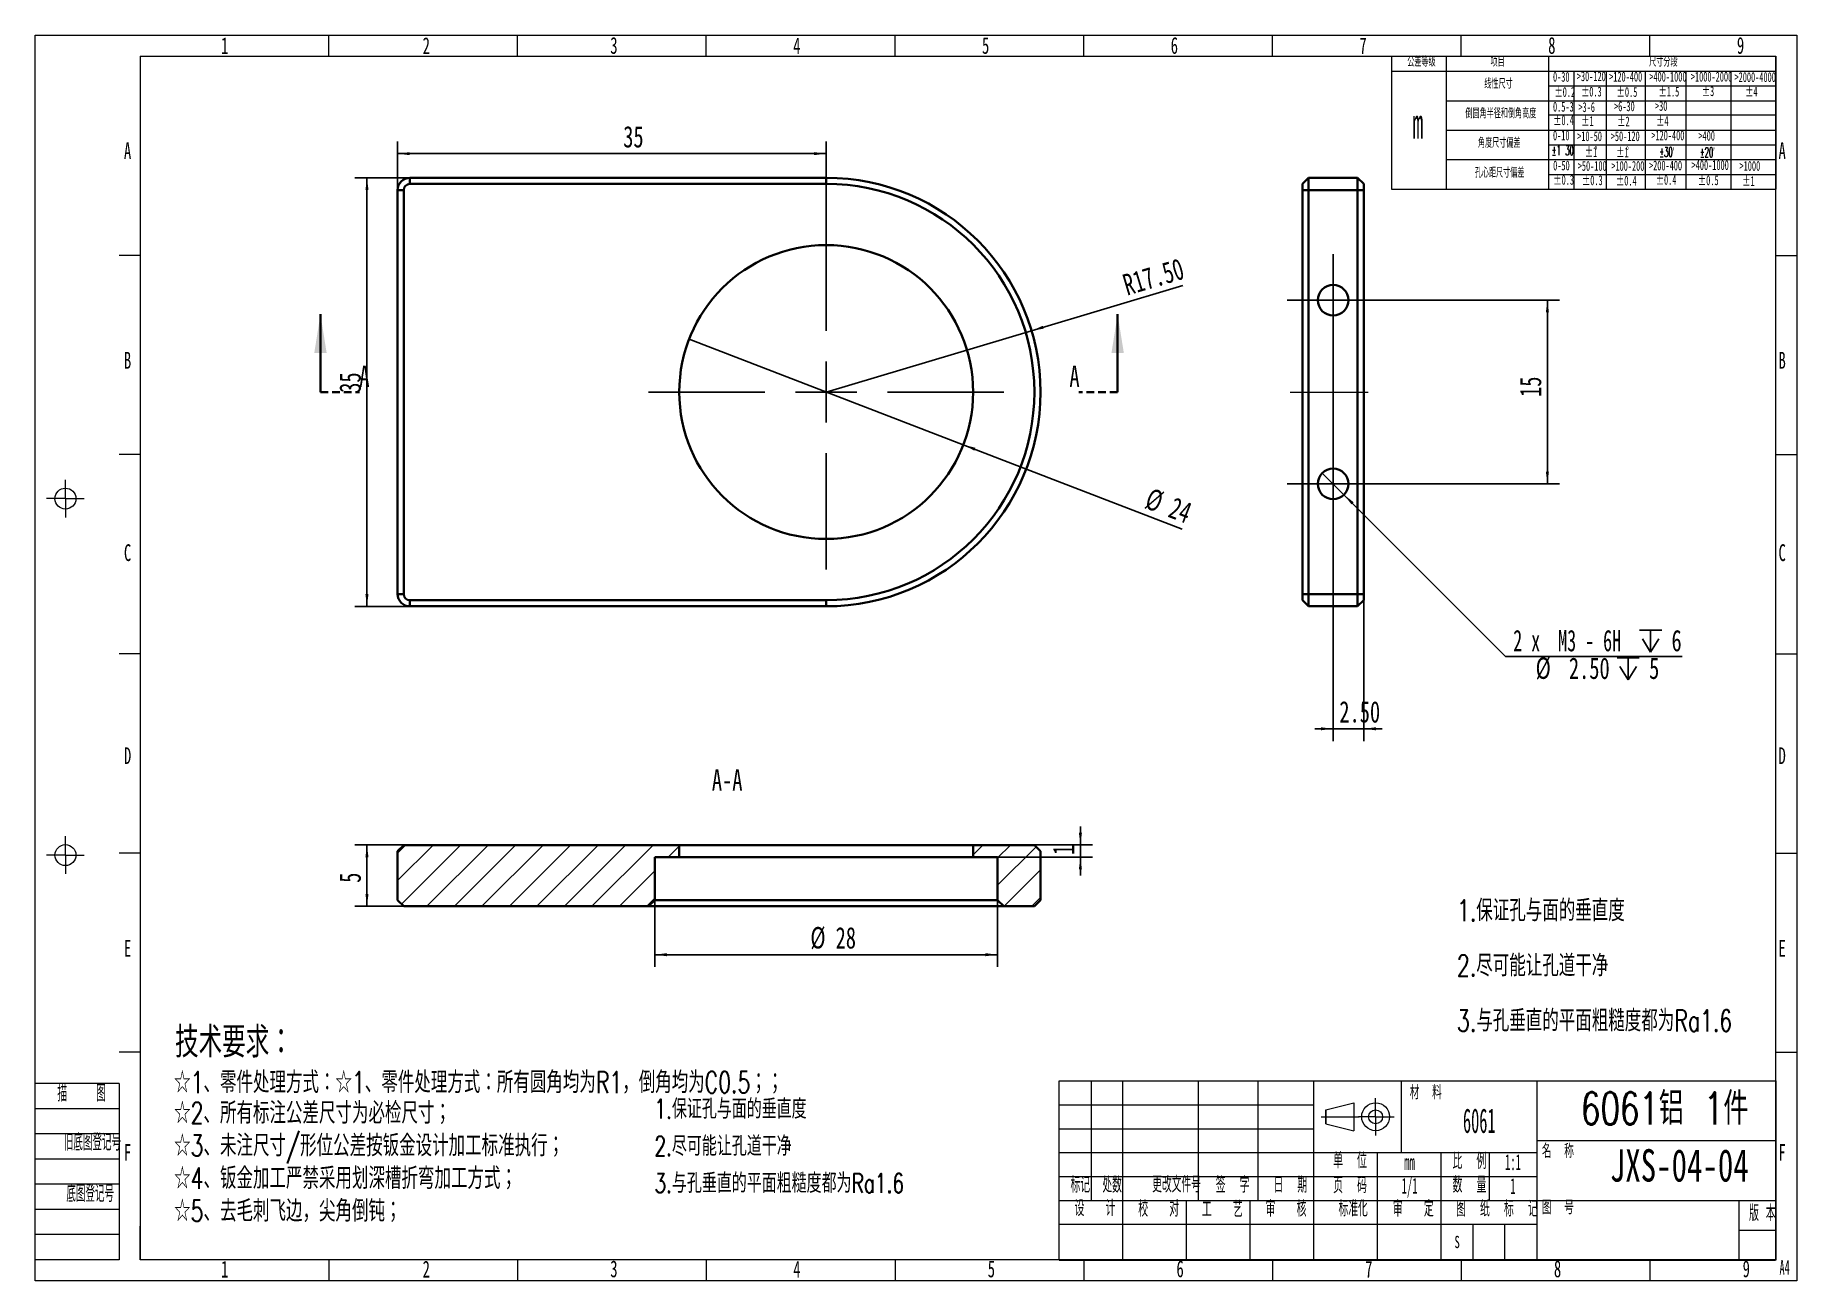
# Model space of a CAD drawing. Header units: millimetres. Extents: x 5 to 292, y 3 to 206.
import ezdxf

# ---------------------------------------------------------------- set-up
doc = ezdxf.new("R2010")
doc.units = ezdxf.units.MM
doc.linetypes.add('CENTERX2', pattern=[20.32, 12.7, -2.54, 2.54, -2.54])
doc.linetypes.add('HIDDEN', pattern=[1.905, 1.27, -0.635])
doc.layers.add('10', color=7, linetype='Continuous')
doc.layers.add('SLD-0', color=7, linetype='Continuous')
doc.layers.add('粗实线层', color=7, linetype='Continuous', lineweight=25)
doc.styles.add('SLDTEXTSTYLE0', font='TXT', dxfattribs={"width": 0.7, "bigfont": 'bigfont'})
doc.styles.add('SLDTEXTSTYLE1', font='TXT', dxfattribs={"width": 0.7})
doc.styles.add('SLDTEXTSTYLE10', font='TXT', dxfattribs={"width": 0.510549})
doc.styles.add('SLDTEXTSTYLE11', font='TXT', dxfattribs={"width": 0.516878})
doc.styles.add('SLDTEXTSTYLE12', font='TXT', dxfattribs={"width": 0.516878, "bigfont": 'bigfont'})
doc.styles.add('SLDTEXTSTYLE13', font='TXT', dxfattribs={"width": 0.616667})
doc.styles.add('SLDTEXTSTYLE2', font='TXT', dxfattribs={"width": 0.49, "bigfont": 'bigfont'})
doc.styles.add('SLDTEXTSTYLE3', font='TXT', dxfattribs={"width": 0.495, "bigfont": 'bigfont'})
doc.styles.add('SLDTEXTSTYLE4', font='TXT', dxfattribs={"width": 0.496, "bigfont": 'bigfont'})
doc.styles.add('SLDTEXTSTYLE5', font='TXT', dxfattribs={"width": 0.5125, "bigfont": 'bigfont'})
doc.styles.add('SLDTEXTSTYLE6', font='TXT', dxfattribs={"width": 0.49})
doc.styles.add('SLDTEXTSTYLE7', font='TXT', dxfattribs={"width": 0.638186})
doc.styles.add('SLDTEXTSTYLE8', font='TXT', dxfattribs={"width": 0.484951, "bigfont": 'bigfont'})
doc.styles.add('SLDTEXTSTYLE9', font='TXT', dxfattribs={"width": 0.454852, "bigfont": 'bigfont'})
doc.dimstyles.new('SLDDIMSTYLE0', dxfattribs={"dimtxt": 3.5, "dimasz": 2, "dimexe": 0, "dimexo": 0.0625, "dimgap": 0.875, "dimtad": 2, "dimlfac": 0.5, "dimrnd": 1e-09, "dimzin": 4, "dimdsep": 46, "dimtxsty": 'SLDTEXTSTYLE1', "dimsah": 1, "dimcen": 0, "dimadec": 0, "dimazin": 1, "dimtfac": 1, "dimtofl": 0, "dimtmove": 0, "dimatfit": 3, "dimfxl": 0, "dimfrac": 2, "dimtolj": 1, "dimtzin": 12, "dimarcsym": 0})
doc.dimstyles.new('SLDDIMSTYLE1', dxfattribs={"dimtxt": 3.5, "dimasz": 2, "dimexe": 0, "dimexo": 0.0625, "dimgap": 0.875, "dimtad": 2, "dimlfac": 0.5, "dimrnd": 1e-09, "dimzin": 12, "dimdsep": 46, "dimtxsty": 'SLDTEXTSTYLE1', "dimblk1": 'NONE', "dimsah": 1, "dimcen": 0, "dimadec": 0, "dimazin": 3, "dimtfac": 1, "dimtmove": 0, "dimatfit": 3, "dimldrblk": 'NONE', "dimfxl": 0, "dimfrac": 2, "dimtolj": 1, "dimtzin": 12, "dimarcsym": 0})
doc.dimstyles.new('SLDDIMSTYLE2', dxfattribs={"dimtxt": 3.5, "dimasz": 2, "dimexe": 0, "dimexo": 0.0625, "dimgap": 0.875, "dimtad": 2, "dimlfac": 0.5, "dimrnd": 1e-09, "dimzin": 12, "dimdsep": 46, "dimtxsty": 'SLDTEXTSTYLE1', "dimsah": 1, "dimcen": 0.09, "dimadec": 0, "dimazin": 3, "dimtfac": 1, "dimtofl": 0, "dimtmove": 0, "dimatfit": 3, "dimfxl": 0, "dimfrac": 2, "dimtolj": 1, "dimtzin": 12, "dimarcsym": 0})
doc.dimstyles.new('SLDDIMSTYLE3', dxfattribs={"dimtxt": 3.5, "dimasz": 2, "dimexe": 0, "dimexo": 0.0625, "dimgap": 0.875, "dimtad": 2, "dimlfac": 0.5, "dimrnd": 1e-09, "dimzin": 4, "dimdsep": 46, "dimtxsty": 'SLDTEXTSTYLE1', "dimsah": 1, "dimcen": 0.09, "dimadec": 0, "dimazin": 1, "dimtfac": 1, "dimtmove": 0, "dimatfit": 0, "dimfxl": 0, "dimfrac": 2, "dimtolj": 1, "dimtzin": 12, "dimarcsym": 0})
doc.dimstyles.new('SLDDIMSTYLE4', dxfattribs={"dimtxt": 3.5, "dimasz": 2, "dimexe": 0, "dimexo": 0.0625, "dimgap": 0.875, "dimtad": 0, "dimtih": 1, "dimtoh": 1, "dimdec": 6, "dimlfac": 0.5, "dimrnd": 1e-09, "dimzin": 12, "dimdsep": 46, "dimtxsty": 'SLDTEXTSTYLE1', "dimblk1": 'NONE', "dimsah": 1, "dimcen": 0, "dimadec": 0, "dimazin": 3, "dimtfac": 1, "dimtmove": 0, "dimatfit": 3, "dimldrblk": 'NONE', "dimfxl": 0, "dimfrac": 2, "dimtolj": 1, "dimtzin": 12, "dimarcsym": 0})
doc.dimstyles.new('SLDDIMSTYLE5', dxfattribs={"dimtxt": 3.5, "dimasz": 2, "dimexe": 0, "dimexo": 0.0625, "dimgap": 0.875, "dimtad": 2, "dimlfac": 0.5, "dimrnd": 1e-09, "dimzin": 12, "dimdsep": 46, "dimtxsty": 'SLDTEXTSTYLE1', "dimsah": 1, "dimcen": 0.09, "dimadec": 0, "dimazin": 3, "dimtfac": 1, "dimtmove": 0, "dimatfit": 0, "dimfxl": 0, "dimfrac": 2, "dimtolj": 1, "dimtzin": 12, "dimarcsym": 0})

# ---------------------------------------------------------------- blocks, each defined once
blk = doc.blocks.new('SW_NOTE_0')
at = {"layer": '粗实线层', "color": 0, "char_height": 3.5, "attachment_point": 1, "style": 'SLDTEXTSTYLE0'}
for s, insert in [('1.保证孔与面的垂直度', (0, 4.51)), ('2.尽可能让孔道干净', (0, -4.49)), ('3.与孔垂直的平面粗糙度都为Ra1.6', (0, -13.49))]:
    blk.add_mtext(s, dxfattribs=dict(at, insert=insert))
blk = doc.blocks.new('SW_NOTE_0_1')
at = {"layer": 'SLD-0', "color": 0, "char_height": 3.5, "attachment_point": 1, "style": 'SLDTEXTSTYLE0'}
for s, insert in [('☆2、所有标注公差尺寸为必检尺寸；', (0, 4.51)), ('☆3、未注尺寸/形位公差按钣金设计加工标准执行；', (0, -0.82)), ('☆4、钣金加工严禁采用划深槽折弯加工方式；', (0, -6.15)), ('☆5、去毛刺飞边，尖角倒钝；', (0, -11.48))]:
    blk.add_mtext(s, dxfattribs=dict(at, insert=insert))
blk = doc.blocks.new('SW_NOTE_0_2')
at = {"layer": 'SLD-0', "color": 0, "char_height": 1.6, "attachment_point": 1, "style": 'SLDTEXTSTYLE11'}
for s, insert in [('±1', (0, 2.06)), ('°', (1.55, 2.19))]:
    blk.add_mtext(s, dxfattribs=dict(at, insert=insert))
blk = doc.blocks.new('SW_NOTE_0_3')
at = {"layer": 'SLD-0', "color": 0, "char_height": 1.6, "attachment_point": 1, "style": 'SLDTEXTSTYLE11'}
for s, insert in [('±1', (0, 2.06)), ('°', (1.55, 2.19))]:
    blk.add_mtext(s, dxfattribs=dict(at, insert=insert))
blk = doc.blocks.new('SW_NOTE_0_4')
at = {"layer": '粗实线层', "color": 0, "char_height": 3.175, "attachment_point": 1, "style": 'SLDTEXTSTYLE0'}
for s, insert in [('1.保证孔与面的垂直度', (0, 4.09)), ('2.尽可能让孔道干净', (0, -1.97)), ('3.与孔垂直的平面粗糙度都为Ra1.6', (0, -8.03))]:
    blk.add_mtext(s, dxfattribs=dict(at, insert=insert))
blk = doc.blocks.new('_D')
at = {"layer": '10'}
for q in [(191.94, 165.37), (133.68, 147.96)]:
    blk.add_line((167.22, 157.98), q, dxfattribs=at)
blk.add_solid([(167.22, 157.98), (169.21, 158.32), (169.06, 158.79)], dxfattribs=at)
at = {"layer": '10', "insert": (181.83, 167.05), "char_height": 3.5, "attachment_point": 1, "rotation": 16.6332, "style": 'SLDTEXTSTYLE1'}
blk.add_mtext('R17.50', dxfattribs=at)
blk = doc.blocks.new('_D_1')
at = {"layer": '10'}
for q in [(111.28, 156.58), (191.84, 125.59)]:
    blk.add_line((156.08, 139.35), q, dxfattribs=at)
blk.add_solid([(156.08, 139.35), (157.86, 138.4), (158.04, 138.86)], dxfattribs=at)
at = {"layer": '10', "char_height": 3.5, "attachment_point": 1, "rotation": 338.959, "style": 'SLDTEXTSTYLE1'}
for s, insert in [('%%c', (186.76, 132.39)), ('24', (190.59, 130.9))]:
    blk.add_mtext(s, dxfattribs=dict(at, insert=insert))
blk = doc.blocks.new('_None')
blk = doc.blocks.new('_D_2')
at = {"layer": '10'}
for p, q in [((63.68, 180.96), (63.68, 188.9)), ((133.68, 176.96), (133.68, 188.9)), ((63.68, 186.9), (133.68, 186.9))]:
    blk.add_line(p, q, dxfattribs=at)
for points in [[(63.68, 186.9), (65.68, 186.65), (65.68, 187.15)], [(133.68, 186.9), (131.68, 187.15), (131.68, 186.65)]]:
    blk.add_solid(points, dxfattribs=at)
at = {"layer": '10', "insert": (100.53, 191.42), "char_height": 3.5, "attachment_point": 1, "style": 'SLDTEXTSTYLE1'}
blk.add_mtext('35', dxfattribs=at)
blk = doc.blocks.new('_D_3')
at = {"layer": '10'}
for p, q in [((65.68, 182.96), (56.68, 182.96)), ((58.68, 182.96), (58.68, 112.96)), ((65.68, 112.96), (56.68, 112.96))]:
    blk.add_line(p, q, dxfattribs=at)
for points in [[(58.68, 182.96), (58.43, 180.96), (58.93, 180.96)], [(58.68, 112.96), (58.93, 114.96), (58.43, 114.96)]]:
    blk.add_solid(points, dxfattribs=at)
at = {"layer": '10', "insert": (54.17, 147.84), "char_height": 3.5, "attachment_point": 1, "rotation": 90, "style": 'SLDTEXTSTYLE1'}
blk.add_mtext('35', dxfattribs=at)
blk = doc.blocks.new('SW_CENTERMARKSYMBOL_0')
at = {"layer": '10', "color": 0}
for p, q in [((0, 10), (0, 29)), ((0, 0), (0, 5)), ((-10, 0), (-29, 0)), ((0, 0), (-5, 0)), ((0, 0), (0, -5)), ((0, 0), (5, 0)), ((10, 0), (29, 0)), ((0, -10), (0, -29))]:
    blk.add_line(p, q, dxfattribs=at)
blk = doc.blocks.new('_D_4')
at = {"layer": '10'}
for p, q in [((223.97, 162.96), (253.47, 162.96)), ((251.47, 162.96), (251.47, 132.96)), ((223.97, 132.96), (253.47, 132.96))]:
    blk.add_line(p, q, dxfattribs=at)
for points in [[(251.47, 162.96), (251.22, 160.96), (251.72, 160.96)], [(251.47, 132.96), (251.72, 134.96), (251.22, 134.96)]]:
    blk.add_solid(points, dxfattribs=at)
at = {"layer": '10', "insert": (246.96, 147.16), "char_height": 3.5, "attachment_point": 1, "rotation": 90, "style": 'SLDTEXTSTYLE1'}
blk.add_mtext('15', dxfattribs=at)
blk = doc.blocks.new('_D_5')
at = {"layer": '10'}
for p, q in [((216.47, 155.46), (216.47, 90.96)), ((221.47, 114.96), (221.47, 90.96)), ((216.47, 92.96), (213.47, 92.96)), ((216.47, 92.96), (221.47, 92.96)), ((221.47, 92.96), (224.47, 92.96))]:
    blk.add_line(p, q, dxfattribs=at)
for points in [[(216.47, 92.96), (214.47, 93.21), (214.47, 92.71)], [(221.47, 92.96), (223.47, 92.71), (223.47, 93.21)]]:
    blk.add_solid(points, dxfattribs=at)
at = {"layer": '10', "insert": (217.49, 97.48), "char_height": 3.5, "attachment_point": 1, "style": 'SLDTEXTSTYLE1'}
blk.add_mtext('2.50', dxfattribs=at)
blk = doc.blocks.new('SW_SYMBOL_HOLE_DEPTH')
at = {"layer": '10', "color": 0}
for p, q in [((0, 875), (800, 875)), ((400, 875), (400, 75)), ((100, 555), (400, 75)), ((700, 555), (400, 75))]:
    blk.add_line(p, q, dxfattribs=at)
blk = doc.blocks.new('_D_6')
at = {"layer": '10'}
for p, q in [((214.71, 134.73), (218.24, 131.2)), ((218.24, 131.2), (244.64, 104.79)), ((244.64, 104.79), (273.49, 104.79))]:
    blk.add_line(p, q, dxfattribs=at)
blk.add_solid([(218.24, 131.2), (219.48, 129.6), (219.83, 129.96)], dxfattribs=at)
at = {"layer": '10', "xscale": 0.004511737089201878, "yscale": 0.004511737089201878, "zscale": 0.004511737089201878}
for p in [(266.53, 105.13), (262.87, 100.61)]:
    blk.add_blockref('SW_SYMBOL_HOLE_DEPTH', p, dxfattribs=at)
at = {"layer": '10', "char_height": 3.5, "attachment_point": 1}
for s, insert, style in [('2 x  M3 - 6H', (245.89, 109.12), 'SLDTEXTSTYLE13'), ('6', (271.74, 109.12), 'SLDTEXTSTYLE1'), ('%%c', (249.55, 104.62), 'SLDTEXTSTYLE1'), ('2.50', (254.98, 104.6), 'SLDTEXTSTYLE1'), ('5', (268.08, 104.6), 'SLDTEXTSTYLE1')]:
    blk.add_mtext(s, dxfattribs=dict(at, insert=insert, style=style))
blk = doc.blocks.new('SW_CENTERMARKSYMBOL_1')
at = {"layer": '10', "color": 0}
for p, q in [((0, 5), (0, 7.5)), ((0, 0), (0, 5)), ((-5, 0), (-7.5, 0)), ((0, 0), (-5, 0)), ((0, 0), (0, -5)), ((0, 0), (5, 0)), ((5, 0), (7.5, 0)), ((0, -5), (0, -7.5))]:
    blk.add_line(p, q, dxfattribs=at)
blk = doc.blocks.new('SW_CENTERMARKSYMBOL_2')
at = {"layer": '10', "color": 0}
for p, q in [((0, 5), (0, 7.5)), ((0, 0), (0, 5)), ((-5, 0), (-7.5, 0)), ((0, 0), (-5, 0)), ((0, 0), (0, -5)), ((0, 0), (5, 0)), ((5, 0), (7.5, 0)), ((0, -5), (0, -7.5))]:
    blk.add_line(p, q, dxfattribs=at)
blk = doc.blocks.new('_D_7')
at = {"layer": '10'}
for p, q in [((64.68, 73.98), (56.68, 73.98)), ((58.68, 73.98), (58.68, 63.98)), ((64.68, 63.98), (56.68, 63.98))]:
    blk.add_line(p, q, dxfattribs=at)
for points in [[(58.68, 73.98), (58.43, 71.98), (58.93, 71.98)], [(58.68, 63.98), (58.93, 65.98), (58.43, 65.98)]]:
    blk.add_solid(points, dxfattribs=at)
at = {"layer": '10', "insert": (54.17, 67.8), "char_height": 3.5, "attachment_point": 1, "rotation": 90, "style": 'SLDTEXTSTYLE1'}
blk.add_mtext('5', dxfattribs=at)
blk = doc.blocks.new('_D_8')
at = {"layer": '10'}
for p, q in [((175.2, 73.98), (175.2, 76.98)), ((161.68, 71.98), (177.2, 71.98)), ((167.68, 73.98), (177.2, 73.98)), ((175.2, 73.98), (175.2, 71.98)), ((175.2, 71.98), (175.2, 68.98))]:
    blk.add_line(p, q, dxfattribs=at)
for points in [[(175.2, 73.98), (175.45, 75.98), (174.95, 75.98)], [(175.2, 71.98), (174.95, 69.98), (175.45, 69.98)]]:
    blk.add_solid(points, dxfattribs=at)
at = {"layer": '10', "insert": (170.69, 72.35), "char_height": 3.5, "attachment_point": 1, "rotation": 90, "style": 'SLDTEXTSTYLE1'}
blk.add_mtext('1', dxfattribs=at)
blk = doc.blocks.new('_D_9')
at = {"layer": '10'}
for p, q in [((105.68, 64.98), (105.68, 54.06)), ((161.68, 64.98), (161.68, 54.06)), ((105.68, 56.06), (161.68, 56.06))]:
    blk.add_line(p, q, dxfattribs=at)
for points in [[(105.68, 56.06), (107.68, 55.81), (107.68, 56.31)], [(161.68, 56.06), (159.68, 56.31), (159.68, 55.81)]]:
    blk.add_solid(points, dxfattribs=at)
at = {"layer": '10', "char_height": 3.5, "attachment_point": 1, "style": 'SLDTEXTSTYLE1'}
for s, insert in [('%%c', (131.1, 60.58)), ('28', (135.22, 60.57))]:
    blk.add_mtext(s, dxfattribs=dict(at, insert=insert))

msp = doc.modelspace()

# ---------------------------------------------------------------- hatches: boundary and pattern name
at = {"layer": '10', "linetype": 'Continuous', "lineweight": 18}
h = msp.add_hatch(dxfattribs=at)
h.set_pattern_fill('ANSI31', color=256, angle=3e-322, style=0)
h.paths.add_polyline_path([(64.6842775, 73.9768462), (63.6842775, 72.9768462), (63.6842775, 64.9768462), (64.6842775, 63.9768462), (104.6842775, 63.9768462), (105.6842775, 64.9768462), (105.6842775, 71.9768462), (109.6842775, 71.9768462), (109.6842775, 73.9768462)], flags=0)
h = msp.add_hatch(dxfattribs=at)
h.set_pattern_fill('ANSI31', color=256, angle=3e-322, style=0)
h.paths.add_polyline_path([(168.6842775, 72.9768462), (167.6842775, 73.9768462), (157.6842775, 73.9768462), (157.6842775, 71.9768462), (161.6842775, 71.9768462), (161.6842775, 64.9768462), (162.6842775, 63.9768462), (167.6842775, 63.9768462), (168.6842775, 64.9768462)], flags=0)

# ---------------------------------------------------------------- linework, layer by layer
at = {"color": 7, "linetype": 'Continuous', "lineweight": 35}
for p, q in [((65.6842775, 181.963815), (65.6842775, 182.963815)), ((65.6842775, 182.963815), (133.6842775, 182.963815)), ((133.6842775, 181.963815), (65.6842775, 181.963815)), ((133.6842775, 181.963815), (133.6842775, 182.963815)), ((212.4744509, 182.963815), (211.4744509, 181.963815)), ((211.4744509, 180.963815), (211.4744509, 181.963815)), ((212.4744509, 182.963815), (212.4744509, 180.963815)), ((212.4744509, 182.963815), (220.4744509, 182.963815)), ((220.4744509, 180.963815), (220.4744509, 182.963815)), ((221.4744509, 181.963815), (220.4744509, 182.963815)), ((221.4744509, 181.963815), (221.4744509, 180.963815)), ((63.6842775, 114.963815), (63.6842775, 180.963815)), ((63.6842775, 180.963815), (64.6842775, 180.963815)), ((64.6842775, 180.963815), (64.6842775, 114.963815)), ((211.4744509, 114.963815), (211.4744509, 180.963815)), ((211.4744509, 180.963815), (212.4744509, 180.963815)), ((212.4744509, 180.963815), (212.4744509, 114.963815)), ((220.4744509, 180.963815), (212.4744509, 180.963815)), ((220.4744509, 114.963815), (220.4744509, 180.963815)), ((220.4744509, 180.963815), (221.4744509, 180.963815)), ((221.4744509, 180.963815), (221.4744509, 114.963815)), ((51.0842775, 147.963815), (51.0842775, 160.663815)), ((181.2842775, 147.963815), (181.2842775, 160.663815)), ((63.6842775, 114.963815), (64.6842775, 114.963815)), ((65.6842775, 112.963815), (65.6842775, 113.963815)), ((65.6842775, 113.963815), (133.6842775, 113.963815)), ((133.6842775, 112.963815), (65.6842775, 112.963815)), ((133.6842775, 113.963815), (133.6842775, 112.963815)), ((211.4744509, 113.963815), (211.4744509, 114.963815)), ((211.4744509, 114.963815), (212.4744509, 114.963815)), ((211.4744509, 113.963815), (212.4744509, 112.963815)), ((212.4744509, 114.963815), (212.4744509, 112.963815)), ((212.4744509, 114.963815), (220.4744509, 114.963815)), ((220.4744509, 112.963815), (212.4744509, 112.963815)), ((220.4744509, 112.963815), (220.4744509, 114.963815)), ((220.4744509, 114.963815), (221.4744509, 114.963815)), ((220.4744509, 112.963815), (221.4744509, 113.963815)), ((221.4744509, 114.963815), (221.4744509, 113.963815)), ((63.6842775, 72.9768462), (64.6842775, 73.9768462)), ((63.6842775, 72.9768462), (63.6842775, 64.9768462)), ((64.6842775, 73.9768462), (109.6842775, 73.9768462)), ((109.6842775, 71.9768462), (105.6842775, 71.9768462)), ((105.6842775, 64.9768462), (105.6842775, 71.9768462)), ((109.6842775, 71.9768462), (109.6842775, 73.9768462)), ((157.6842775, 73.9768462), (109.6842775, 73.9768462)), ((157.6842775, 71.9768462), (109.6842775, 71.9768462)), ((157.6842775, 73.9768462), (157.6842775, 71.9768462)), ((157.6842775, 73.9768462), (167.6842775, 73.9768462)), ((161.6842775, 71.9768462), (157.6842775, 71.9768462)), ((161.6842775, 71.9768462), (161.6842775, 64.9768462)), ((167.6842775, 73.9768462), (168.6842775, 72.9768462)), ((168.6842775, 64.9768462), (168.6842775, 72.9768462)), ((64.6842775, 63.9768462), (63.6842775, 64.9768462)), ((64.6842775, 63.9768462), (104.6842775, 63.9768462)), ((105.6842775, 64.9768462), (104.6842775, 63.9768462)), ((162.6842775, 63.9768462), (104.6842775, 63.9768462)), ((105.6842775, 64.9768462), (161.6842775, 64.9768462)), ((162.6842775, 63.9768462), (161.6842775, 64.9768462)), ((162.6842775, 63.9768462), (167.6842775, 63.9768462)), ((168.6842775, 64.9768462), (167.6842775, 63.9768462))]:
    msp.add_line(p, q, dxfattribs=at)
at = {"color": 7, "linetype": 'HIDDEN', "lineweight": 35}
for p, q in [((51.0842775, 147.963815), (57.4342775, 147.963815)), ((181.2842775, 147.963815), (174.9342775, 147.963815))]:
    msp.add_line(p, q, dxfattribs=at)
at = {"color": 7, "linetype": 'Continuous', "lineweight": 35}
for centre, radius in [((133.6842775, 147.963815), 24), ((216.4744509, 162.963815), 2.5), ((216.4744509, 132.963815), 2.5)]:
    msp.add_circle(centre, radius, dxfattribs=at)
for centre, radius, start, end in [((65.6842775, 180.963815), 2, 90, 180), ((65.6842775, 180.963815), 1, 90, 180), ((133.6842775, 147.963815), 35, 270, 90), ((133.6842775, 147.963815), 34, 270, 90), ((65.6842775, 114.963815), 2, 180, 270), ((65.6842775, 114.963815), 1, 180, 270)]:
    msp.add_arc(centre, radius, start, end, dxfattribs=at)
for points in [[(51.0842775, 160.663815), (50.0682775, 154.313815), (52.1002775, 154.313815)], [(181.2842775, 160.663815), (180.2682775, 154.313815), (182.3002775, 154.313815)]]:
    msp.add_solid(points, dxfattribs=at)
at = {"layer": '10', "linetype": 'CENTERX2', "lineweight": 18}
msp.add_line((209.4744509, 147.963815), (223.4744509, 147.963815), dxfattribs=at)
at = {"layer": 'SLD-0', "color": 179, "linetype": 'Continuous', "lineweight": 18}
for p, q in [((4.5, 2.8), (4.5, 206.245)), ((4.5, 206.245), (292.2, 206.245)), ((52.45, 202.82), (52.45, 206.245)), ((83.275, 202.82), (83.275, 206.245)), ((114.1, 202.82), (114.1, 206.245)), ((144.925, 202.82), (144.925, 206.245)), ((144.925, 202.82), (144.925, 206.245)), ((175.75, 202.82), (175.75, 206.245)), ((175.75, 202.82), (175.75, 206.245)), ((206.575, 202.82), (206.575, 206.245)), ((206.575, 202.82), (206.575, 206.245)), ((237.4, 202.82), (237.4, 206.245)), ((237.4, 202.82), (237.4, 206.245)), ((268.225, 202.82), (268.225, 206.245)), ((268.225, 202.82), (268.225, 206.245)), ((292.2, 206.245), (292.2, 2.8)), ((21.625, 202.82), (288.775, 202.82)), ((21.625, 202.82), (21.625, 6.225)), ((225.9835606, 202.7934353), (288.775, 202.82)), ((225.9835606, 202.7934353), (225.9835606, 181.1097135)), ((234.9275605, 202.7934353), (234.9275605, 181.1097135)), ((251.6679495, 202.7934353), (251.6679495, 181.1097135)), ((288.775, 6.225), (288.775, 202.82)), ((288.775, 202.82), (288.7750059, 181.1097135)), ((225.9835606, 200.3733445), (234.9072625, 200.3733445)), ((234.9275605, 200.3884353), (288.7612229, 200.3884353)), ((255.796533, 200.3884353), (255.796533, 197.9834353)), ((261.071644, 200.3884353), (261.071644, 181.1097135)), ((267.4463383, 200.3884353), (267.4463383, 181.1097135)), ((274.097283, 200.3884353), (274.097283, 193.2393929)), ((281.4361444, 200.3884353), (281.4361444, 193.2393929)), ((251.6989942, 197.9834353), (288.7612229, 197.9834353)), ((255.796533, 197.9800594), (255.796533, 195.5750594)), ((234.9275605, 195.5397135), (288.7612229, 195.5397135)), ((251.6989942, 193.2685121), (288.7750026, 193.2685121)), ((255.796533, 195.5397135), (255.796533, 181.1097135)), ((274.097283, 193.1347135), (274.097283, 181.1097135)), ((281.4361444, 193.1347135), (281.4361444, 181.1097135)), ((234.9275605, 190.7297135), (288.7750059, 190.7297135)), ((251.6779103, 188.3247135), (288.7750059, 188.3247135)), ((234.9275605, 185.9197135), (288.7750059, 185.9197135)), ((251.6779103, 183.5147135), (288.7750059, 183.5147135)), ((225.9835606, 181.1097135), (288.7612229, 181.1097135)), ((21.625, 170.2825), (18.2, 170.2825)), ((288.775, 170.2825), (292.2, 170.2825)), ((21.625, 137.745), (18.2, 137.745)), ((288.775, 137.745), (292.2, 137.745)), ((9.432, 130.5525), (9.432, 133.635)), ((9.432, 130.5525), (6.3495, 130.5525)), ((9.432, 130.5525), (12.5145, 130.5525)), ((9.432, 130.5525), (9.432, 127.47)), ((21.625, 105.2075), (18.2, 105.2075)), ((288.775, 105.2075), (292.2, 105.2075)), ((9.432, 72.3275), (9.432, 75.41)), ((9.432, 72.3275), (6.3495, 72.3275)), ((9.432, 72.3275), (9.432, 69.245)), ((9.432, 72.3275), (12.5145, 72.3275)), ((21.625, 72.67), (18.2, 72.67)), ((288.775, 72.67), (292.2, 72.67)), ((21.625, 40.1325), (18.2, 40.1325)), ((288.775, 40.1325), (292.2, 40.1325)), ((18.2, 34.995), (4.5, 34.995)), ((18.2, 34.995), (18.2, 6.225)), ((171.7417209, 6.1858933), (171.7417209, 35.4358933)), ((171.7417209, 35.4358933), (288.7417209, 35.4358933)), ((177.0157971, 15.9358933), (177.0157971, 35.4358933)), ((182.1417209, 6.1858933), (182.1417209, 35.4358933)), ((194.4917209, 15.9358933), (194.4917209, 35.4358933)), ((204.2417209, 15.9358933), (204.2417209, 35.4358933)), ((213.3417209, 6.1858933), (213.3417209, 35.4358933)), ((227.6417209, 23.7358933), (227.6417209, 35.4358933)), ((249.7417209, 35.4358933), (249.7417209, 6.1858933)), ((288.7757095, 35.4358933), (288.7757095, 6.1858933)), ((215.2917209, 30.7233933), (219.8417209, 31.8608933)), ((219.8417209, 31.8608933), (219.8417209, 27.3108933)), ((223.4167209, 29.5858933), (223.4167209, 32.6192267)), ((18.2, 30.885), (4.5, 30.885)), ((171.7417209, 31.5358933), (213.3417209, 31.5358933)), ((214.5333876, 29.5858933), (220.7036395, 29.5858933)), ((215.2917209, 30.7233933), (215.2917209, 28.4483933)), ((215.2917209, 28.4483933), (215.2917209, 30.7233933)), ((223.4167209, 29.5858933), (220.6000543, 29.5858933)), ((223.4167209, 29.5858933), (226.4500543, 29.5858933)), ((223.4167209, 29.5858933), (223.4167209, 26.55256)), ((18.2, 26.775), (4.5, 26.775)), ((171.7417209, 27.6358933), (213.3417209, 27.6358933)), ((215.2917209, 28.4483933), (219.8417209, 27.3108933)), ((171.7417209, 23.7358933), (213.3417209, 23.7358933)), ((213.3417209, 23.7358933), (249.7417209, 23.7358933)), ((223.7417209, 6.1858933), (223.7417209, 23.7358933)), ((234.1417209, 6.1858933), (234.1417209, 23.7358933)), ((241.9417209, 23.7358933), (241.9417209, 15.9358933)), ((249.7417209, 25.6858933), (288.7417209, 25.6858933)), ((18.2, 22.665), (4.5, 22.665)), ((18.2, 18.555), (4.5, 18.555)), ((171.7417209, 19.8358933), (249.7417209, 19.8358933)), ((18.2, 14.445), (4.5, 14.445)), ((171.7417209, 15.9358933), (249.7417209, 15.9358933)), ((192.5417209, 6.1858933), (192.5417209, 15.9358933)), ((202.9417209, 6.1858933), (202.9417209, 15.9358933)), ((249.7417209, 15.9358933), (288.7417209, 15.9358933)), ((282.7757095, 6.1858933), (282.7757095, 15.9358933)), ((21.625, 6.225), (21.6250002, 11.7392498)), ((171.7417209, 12.0358933), (234.1360489, 12.0224712)), ((234.1417209, 12.0358933), (249.7417209, 12.0358933)), ((239.3417209, 6.1858933), (239.3417209, 12.0358933)), ((244.5417209, 6.1858933), (244.5417209, 12.0358933)), ((18.2, 10.335), (4.5, 10.335)), ((282.7757095, 11.0608933), (288.7757095, 11.0608933)), ((18.2, 6.225), (4.5, 6.225)), ((288.775, 6.225), (21.625, 6.225)), ((165.4750002, 6.2249998), (21.625, 6.2249998)), ((52.45, 6.225), (52.45, 2.8)), ((83.275, 6.225), (83.275, 2.8)), ((114.1, 6.225), (114.1, 2.8)), ((114.1, 6.225), (114.1, 2.8)), ((144.925, 6.225), (144.925, 2.8)), ((144.925, 6.225), (144.925, 2.8)), ((171.7417209, 6.1858933), (288.7417209, 6.1858933)), ((175.75, 6.225), (175.75, 2.8)), ((175.75, 6.225), (175.75, 2.8)), ((206.575, 6.225), (206.575, 2.8)), ((206.575, 6.225), (206.575, 2.8)), ((237.4, 6.225), (237.4, 2.8)), ((237.4, 6.225), (237.4, 2.8)), ((268.225, 6.225), (268.225, 2.8)), ((268.225, 6.225), (268.225, 2.8)), ((292.2, 2.8), (4.5, 2.8))]:
    msp.add_line(p, q, dxfattribs=at)
for centre, radius in [((9.432, 130.5525), 1.7125), ((9.432, 72.3275), 1.7125), ((223.4167209, 29.5858933), 2.275), ((223.4167209, 29.5858933), 1.1375)]:
    msp.add_circle(centre, radius, dxfattribs=at)

# ---------------------------------------------------------------- block references
at = {"layer": '10'}
for name, p in [('SW_CENTERMARKSYMBOL_0', (133.6842775, 147.963815)), ('SW_CENTERMARKSYMBOL_2', (216.4744509, 162.963815)), ('SW_CENTERMARKSYMBOL_1', (216.4744509, 132.963815))]:
    msp.add_blockref(name, p, dxfattribs=at)
at = {"layer": 'SLD-0'}
for name, p in [('SW_NOTE_0_3', (257.5739689, 185.9166702)), ('SW_NOTE_0_2', (262.7252173, 185.8497709)), ('SW_NOTE_0_1', (27.1808347, 27.4535544))]:
    msp.add_blockref(name, p, dxfattribs=at)
at = {"layer": '粗实线层'}
for name, p in [('SW_NOTE_0', (236.7063431, 60.5233373)), ('SW_NOTE_0_4', (105.6314905, 28.3659964))]:
    msp.add_blockref(name, p, dxfattribs=at)

# ---------------------------------------------------------------- texts
at = {"color": 7, "linetype": 'Continuous', "char_height": 3.5, "attachment_point": 1, "style": 'SLDTEXTSTYLE1'}
for insert in [(57.4342775, 152.2987339), (173.4047407, 152.2987339)]:
    msp.add_mtext('A', dxfattribs=dict(at, insert=insert))
at = {"layer": '10', "insert": (117.5113608, 86.3635835), "char_height": 3.5, "attachment_point": 2, "style": 'SLDTEXTSTYLE1'}
msp.add_mtext('A-A', dxfattribs=at)
at = {"layer": 'SLD-0'}
for s, insert, char_height, attachment_point, style in [('1', (34.8547924, 205.9063322), 2.74, 1, 'SLDTEXTSTYLE7'), ('2', (67.7711555, 205.9063322), 2.74, 1, 'SLDTEXTSTYLE7'), ('3', (98.4143388, 205.9529122), 2.74, 1, 'SLDTEXTSTYLE7'), ('4', (128.2997947, 205.8953722), 2.74, 1, 'SLDTEXTSTYLE7'), ('5', (159.1247947, 205.9419522), 2.74, 1, 'SLDTEXTSTYLE7'), ('6', (189.9497947, 205.9529122), 2.74, 1, 'SLDTEXTSTYLE7'), ('7', (220.7747947, 205.8953722), 2.74, 1, 'SLDTEXTSTYLE7'), ('8', (251.5997947, 205.9529122), 2.74, 1, 'SLDTEXTSTYLE7'), ('9', (282.4247947, 205.9529122), 2.74, 1, 'SLDTEXTSTYLE7'), ('公差等级', (228.586862, 202.73167), 1.6, 1, 'SLDTEXTSTYLE12'), ('项目', (242.1925418, 202.7098557), 1.6, 1, 'SLDTEXTSTYLE12'), ('尺寸分段', (268.0923986, 202.7221089), 1.6, 1, 'SLDTEXTSTYLE12'), ('线性尺寸', (241.163653, 199.1276355), 1.6, 1, 'SLDTEXTSTYLE12'), ('0-30', (252.387906, 200.2530059), 1.6, 1, 'SLDTEXTSTYLE11'), ('>30-120', (256.2770546, 200.3419922), 1.6, 1, 'SLDTEXTSTYLE11'), ('>120-400', (261.557301, 200.2750928), 1.6, 1, 'SLDTEXTSTYLE11'), ('>400-1000', (268.1180963, 200.2750928), 1.6, 1, 'SLDTEXTSTYLE11'), ('>1000-2000', (274.9028396, 200.2750928), 1.6, 1, 'SLDTEXTSTYLE11'), ('>2000-4000', (282.0315414, 200.2081935), 1.6, 1, 'SLDTEXTSTYLE11'), ('±0.2', (252.6170856, 197.7777307), 1.6, 1, 'SLDTEXTSTYLE11'), ('±0.3', (256.9655421, 197.84463), 1.6, 1, 'SLDTEXTSTYLE11'), ('±0.5', (262.7808572, 197.7736662), 1.6, 1, 'SLDTEXTSTYLE11'), ('±1.5', (269.6281733, 197.8405656), 1.6, 1, 'SLDTEXTSTYLE11'), ('±3', (276.6899757, 197.9074649), 1.6, 1, 'SLDTEXTSTYLE11'), ('±4', (283.7612399, 197.8405656), 1.6, 1, 'SLDTEXTSTYLE11'), ('m', (229.4353799, 194.3516777), 5, 1, 'SLDTEXTSTYLE11'), ('倒圆角半径和倒角高度', (238.0745651, 194.284915), 1.6, 1, 'SLDTEXTSTYLE12'), ('0.5-3', (252.387906, 195.3693548), 1.6, 1, 'SLDTEXTSTYLE11'), ('±0.4', (252.4163877, 193.161677), 1.6, 1, 'SLDTEXTSTYLE11'), ('>3-6', (256.5356644, 195.3024555), 1.6, 1, 'SLDTEXTSTYLE11'), ('±1', (257.0091927, 193.0336905), 1.6, 1, 'SLDTEXTSTYLE11'), ('>6-30', (262.3559061, 195.4362542), 1.6, 1, 'SLDTEXTSTYLE11'), ('±2', (262.873085, 192.9726033), 1.6, 1, 'SLDTEXTSTYLE11'), ('>30', (269.0458391, 195.5031535), 1.6, 1, 'SLDTEXTSTYLE11'), ('±4', (269.226149, 193.0336905), 1.6, 1, 'SLDTEXTSTYLE11'), ('0-10', (252.387906, 190.6864018), 1.6, 1, 'SLDTEXTSTYLE11'), ('>10-50', (256.3349664, 190.5526031), 1.6, 1, 'SLDTEXTSTYLE11'), ('>50-120', (261.8207115, 190.5526031), 1.6, 1, 'SLDTEXTSTYLE11'), ('>120-400', (268.4437451, 190.6864018), 1.6, 1, 'SLDTEXTSTYLE11'), ('>400', (276.137168, 190.6195024), 1.6, 1, 'SLDTEXTSTYLE11'), ('A', (18.98775, 188.7658445), 2.74, 1, 'SLDTEXTSTYLE7'), ('角度尺寸偏差', (240.1345649, 189.4670423), 1.6, 1, 'SLDTEXTSTYLE12'), ('±1 30′', (252.1781777, 188.23746), 1.5875, 1, 'SLDTEXTSTYLE12'), ('±30′', (269.7496469, 187.9791786), 1.6, 1, 'SLDTEXTSTYLE12'), ('±20′', (276.3726805, 187.9122793), 1.6, 1, 'SLDTEXTSTYLE12'), ('A', (289.22025, 188.7658445), 2.74, 1, 'SLDTEXTSTYLE7'), ('孔心距尺寸偏差', (239.6089197, 184.5968336), 1.6, 1, 'SLDTEXTSTYLE12'), ('0-50', (252.4130279, 185.7688585), 1.6, 1, 'SLDTEXTSTYLE11'), ('>50-100', (256.4269877, 185.7019592), 1.6, 1, 'SLDTEXTSTYLE11'), ('>100-200', (261.9127327, 185.7019592), 1.6, 1, 'SLDTEXTSTYLE11'), ('>200-400', (268.067471, 185.7688585), 1.6, 1, 'SLDTEXTSTYLE11'), ('>400-1000', (275.0250013, 185.8357578), 1.6, 1, 'SLDTEXTSTYLE11'), ('>1000', (282.8522229, 185.7019592), 1.6, 1, 'SLDTEXTSTYLE11'), ('±0.3', (252.4415095, 183.427382), 1.6, 1, 'SLDTEXTSTYLE11'), ('±0.3', (257.1244626, 183.3604826), 1.6, 1, 'SLDTEXTSTYLE11'), ('±0.4', (262.677107, 183.2935833), 1.6, 1, 'SLDTEXTSTYLE11'), ('±0.4', (269.166342, 183.427382), 1.6, 1, 'SLDTEXTSTYLE11'), ('±0.5', (276.0569729, 183.3604826), 1.6, 1, 'SLDTEXTSTYLE11'), ('±1', (283.2821005, 183.226684), 1.6, 1, 'SLDTEXTSTYLE11'), ('B', (18.98775, 154.515376), 2.74, 1, 'SLDTEXTSTYLE7'), ('B', (289.22025, 154.515376), 2.74, 1, 'SLDTEXTSTYLE7'), ('C', (18.98775, 123.0979122), 2.74, 1, 'SLDTEXTSTYLE7'), ('C', (289.22025, 123.0979122), 2.74, 1, 'SLDTEXTSTYLE7'), ('D', (18.98775, 89.9340903), 2.74, 1, 'SLDTEXTSTYLE7'), ('D', (289.22025, 89.9340903), 2.74, 1, 'SLDTEXTSTYLE7'), ('E', (18.98775, 58.4695831), 2.74, 1, 'SLDTEXTSTYLE7'), ('E', (289.22025, 58.4695831), 2.74, 1, 'SLDTEXTSTYLE7'), ('描    图', (12.0797211, 34.8098221), 2.74, 2, 'SLDTEXTSTYLE8'), ('材  料', (228.9939866, 34.7233389), 2.275, 1, 'SLDTEXTSTYLE5'), ('6061', (240.3458356, 30.950202), 4, 2, 'SLDTEXTSTYLE6'), ('旧底图登记号', (13.8474001, 26.8077064), 2.74, 2, 'SLDTEXTSTYLE9'), ('F', (18.98775, 25.1371881), 2.74, 1, 'SLDTEXTSTYLE7'), ('单  位', (219.2386655, 23.7355639), 2.6, 2, 'SLDTEXTSTYLE3'), ('比  例', (238.7368599, 23.6570564), 2.6, 2, 'SLDTEXTSTYLE3'), ('1:1', (245.8552625, 23.472287), 2.6, 2, 'SLDTEXTSTYLE6'), ('名  称', (250.5703877, 25.1418336), 2.275, 1, 'SLDTEXTSTYLE5'), ('F', (289.22025, 25.1371881), 2.74, 1, 'SLDTEXTSTYLE7'), ('mm', (228.9525543, 23.467157), 2.6, 2, 'SLDTEXTSTYLE6'), ('底图登记号', (13.4828936, 18.4140978), 2.74, 2, 'SLDTEXTSTYLE9'), ('标记', (175.1822313, 19.7843764), 2.6, 2, 'SLDTEXTSTYLE2'), ('处数', (180.3840369, 19.7809639), 2.6, 2, 'SLDTEXTSTYLE2'), ('更改文件号', (190.9085961, 19.8401139), 2.6, 2, 'SLDTEXTSTYLE2'), ('签  字', (200.0636655, 19.7889264), 2.6, 2, 'SLDTEXTSTYLE3'), ('日  期', (209.4886655, 19.781045), 2.6, 2, 'SLDTEXTSTYLE3'), ('页  码', (219.2368599, 19.6979264), 2.6, 2, 'SLDTEXTSTYLE3'), ('1/1', (228.9669986, 19.610077), 2.6, 2, 'SLDTEXTSTYLE6'), ('数  量', (238.7404709, 19.7809639), 2.6, 2, 'SLDTEXTSTYLE3'), ('1', (245.8493945, 19.572297), 2.6, 2, 'SLDTEXTSTYLE6'), ('设   计', (177.5826932, 15.9634592), 2.6, 2, 'SLDTEXTSTYLE4'), ('校   对', (187.9844988, 15.8718217), 2.6, 2, 'SLDTEXTSTYLE4'), ('工   艺', (198.3812752, 15.7888834), 2.6, 2, 'SLDTEXTSTYLE4'), ('审   核', (208.7826932, 15.8889619), 2.6, 2, 'SLDTEXTSTYLE4'), ('标准化', (219.7487349, 15.8992583), 2.6, 2, 'SLDTEXTSTYLE2'), ('审   定', (229.5798571, 15.8753453), 2.6, 2, 'SLDTEXTSTYLE4'), ('图  纸  标  记', (243.2236654, 15.8843214), 2.6, 2, 'SLDTEXTSTYLE4'), ('图  号', (250.5672282, 15.9471215), 2.275, 1, 'SLDTEXTSTYLE5'), ('版 本', (286.5785085, 15.1650198), 2.6, 2, 'SLDTEXTSTYLE2'), ('S', (236.7324031, 10.1396954), 2, 2, 'SLDTEXTSTYLE7'), ('1', (34.8547924, 6.0724791), 2.74, 1, 'SLDTEXTSTYLE7'), ('2', (67.7711555, 6.0724791), 2.74, 1, 'SLDTEXTSTYLE7'), ('3', (98.4143388, 6.1190591), 2.74, 1, 'SLDTEXTSTYLE7'), ('4', (128.2997947, 6.0615191), 2.74, 1, 'SLDTEXTSTYLE7'), ('5', (160.0643388, 6.1080991), 2.74, 1, 'SLDTEXTSTYLE7'), ('6', (190.8893388, 6.1190591), 2.74, 1, 'SLDTEXTSTYLE7'), ('7', (221.7143388, 6.0615191), 2.74, 1, 'SLDTEXTSTYLE7'), ('8', (252.5393388, 6.1190591), 2.74, 1, 'SLDTEXTSTYLE7'), ('9', (283.3643388, 6.1190591), 2.74, 1, 'SLDTEXTSTYLE7'), ('A4', (290.2161541, 6.1853802), 2.3975, 2, 'SLDTEXTSTYLE10')]:
    msp.add_mtext(s, dxfattribs=dict(at, insert=insert, char_height=char_height, attachment_point=attachment_point, style=style))
at = {"layer": '粗实线层', "attachment_point": 1}
for s, insert, char_height, style in [('技术要求：', (27.3301635, 44.2700103), 5, 'SLDTEXTSTYLE0'), ('☆1、零件处理方式：☆1、零件处理方式：所有圆角均为R1，倒角均为C0.5；；', (27.1808347, 36.9671785), 3.5, 'SLDTEXTSTYLE0'), ('6061铝 1件', (256.9683477, 33.5966248), 5.29166667, 'SLDTEXTSTYLE0'), ('JXS-04-04', (261.6720515, 24.2944243), 5.29166667, 'SLDTEXTSTYLE1')]:
    msp.add_mtext(s, dxfattribs=dict(at, insert=insert, char_height=char_height, style=style))

# ---------------------------------------------------------------- dimensions: what is measured, and where the dimension line sits
at = {"layer": '10'}
for base, p1, p2, dimstyle, picture, middle in [((133.6842775, 186.9039579), (63.6842775, 180.963815), (133.6842775, 176.963815), 'SLDDIMSTYLE2', '_D_2', (102.0686149, 186.9039579)), ((221.4744509, 92.963815), (216.4744509, 155.463815), (221.4744509, 114.963815), 'SLDDIMSTYLE3', '_D_5', (220.5641783, 92.963815))]:
    dim = msp.add_linear_dim(base=base, p1=p1, p2=p2, dimstyle=dimstyle, dxfattribs=at)
    dim.commit()
    dim.dimension.update_dxf_attribs({"geometry": picture, "text_midpoint": middle, "dimtype": 160})
for base, p1, p2, dimstyle, picture, middle in [((58.6842775, 112.963815), (65.6842775, 182.963815), (65.6842775, 112.963815), 'SLDDIMSTYLE2', '_D_3', (58.6842775, 149.3760725)), ((251.4744509, 132.963815), (223.9744509, 162.963815), (223.9744509, 132.963815), 'SLDDIMSTYLE2', '_D_4', (251.4744509, 148.695441)), ((175.204403, 71.9768462), (167.6842775, 73.9768462), (161.6842775, 71.9768462), 'SLDDIMSTYLE5', '_D_8', (175.204403, 73.1229765)), ((58.6842775, 63.9768462), (64.6842775, 73.9768462), (64.6842775, 63.9768462), 'SLDDIMSTYLE5', '_D_7', (58.6842775, 68.5724776))]:
    dim = msp.add_linear_dim(base=base, p1=p1, p2=p2, angle=90, dimstyle=dimstyle, dxfattribs=at)
    dim.commit()
    dim.dimension.update_dxf_attribs({"geometry": picture, "text_midpoint": middle, "dimtype": 160})
dim = msp.add_radius_dim(center=(133.6842775, 147.963815), mpoint=(167.2197742, 157.9823209), dimstyle='SLDDIMSTYLE0', dxfattribs=at)
dim.commit()
dim.dimension.update_dxf_attribs({"geometry": '_D', "text_midpoint": (187.5669375, 164.0609072), "dimtype": 164})
dim = msp.add_diameter_dim_2p(p1=(111.2845087, 156.58068), p2=(156.0840462, 139.3469501), dimstyle='SLDDIMSTYLE1', dxfattribs=at)
dim.commit()
dim.dimension.update_dxf_attribs({"geometry": '_D_1', "text_midpoint": (188.5459258, 126.8593513), "dimtype": 163})
dim = msp.add_diameter_dim_2p(p1=(214.706954, 134.731852), p2=(218.2419478, 131.1957781), text='2 x  M3 - 6H {\\fGDT;x} 6\\P%%c 2.50 {\\fGDT;x} 5\\P', dimstyle='SLDDIMSTYLE4', override={"dimpost": '<>'}, dxfattribs=at)
dim.commit()
dim.dimension.update_dxf_attribs({"geometry": '_D_6', "text_midpoint": (259.691814, 104.60614), "dimtype": 163})
dim = msp.add_linear_dim(base=(161.6842775, 56.0572152), p1=(105.6842775, 64.9768462), p2=(161.6842775, 64.9768462), text='%%c<>', dimstyle='SLDDIMSTYLE2', dxfattribs=at)
dim.commit()
dim.dimension.update_dxf_attribs({"geometry": '_D_9', "text_midpoint": (134.6951771, 56.0572152), "dimtype": 160})

doc.saveas('drawing.dxf')
